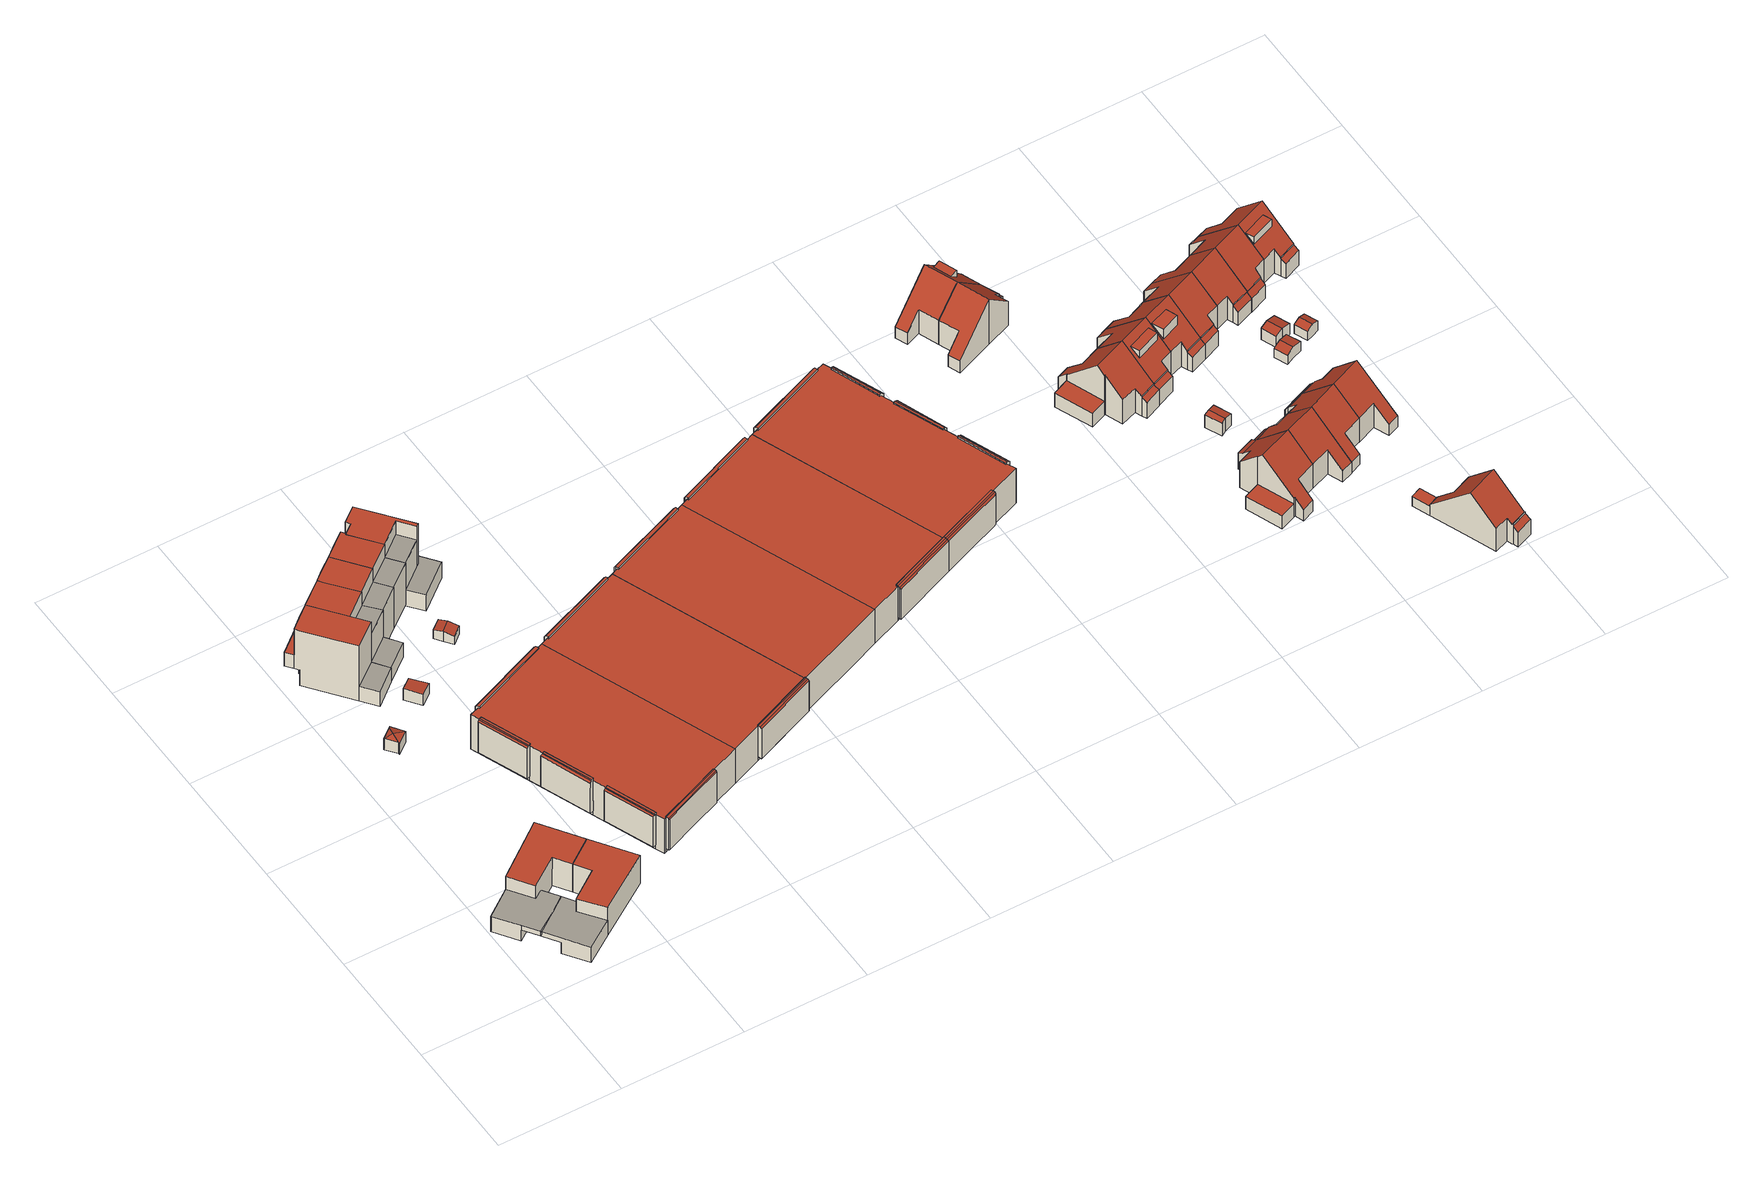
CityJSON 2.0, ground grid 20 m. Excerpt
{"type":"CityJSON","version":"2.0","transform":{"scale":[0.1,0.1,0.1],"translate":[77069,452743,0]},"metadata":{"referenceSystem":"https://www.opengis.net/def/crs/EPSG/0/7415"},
"CityObjects":{
"building1":{"type":"Building","attributes":{"Volume":496.31,"Dakoppervlakte":66.72,"Muuroppervlakte":264.19,"Vloeroppervlakte":113.44,"hoogte_Z_max_in_m_NAP":6.44,"GEB_DOEL":"woonfunctie","dateOfConstruction":"1994-01-01","measuredHeight":5.71},"geometry":[{"type":"Solid","lod":"2","boundaries":[[[[0,1,2,3,4,5,6,7,8,9,10]],[[11,12,13,14]],[[15,16,17,18,19,20,21,22]],[[23,24,25,26,27,28]],[[1,0,25,24]],[[25,0,10,22,26]],[[3,2,23,28]],[[19,5,4,20]],[[10,9,15,22]],[[9,8,14,16,15]],[[16,14,13,17]],[[21,27,26,22]],[[27,21,20,4,3,28]],[[8,7,11,14]],[[11,7,6,12]],[[5,19,18,17,13,12,6]],[[2,1,24,23]]]],"semantics":{"surfaces":[{"type":"GroundSurface"},{"type":"OuterCeilingSurface"},{"type":"OuterFloorSurface"},{"type":"RoofSurface"},{"type":"WallSurface"}],"values":[[0,1,2,3,4,4,4,4,4,4,4,4,4,4,4,4,4]]}}]},
"building2":{"type":"Building","attributes":{"Volume":496.19,"Dakoppervlakte":66.98,"Muuroppervlakte":261.83,"Vloeroppervlakte":113.54,"hoogte_Z_max_in_m_NAP":6.44,"GEB_DOEL":"woonfunctie","dateOfConstruction":"1994-01-01","measuredHeight":5.69},"geometry":[{"type":"Solid","lod":"2","boundaries":[[[[29,30,2,1,31,32,33,34,35,6,5]],[[12,36,37,13]],[[38,39,19,18,17,40,41,42]],[[24,23,43,44,45,46]],[[46,31,1,24]],[[24,1,2,23]],[[30,43,23,2]],[[42,41,33,32]],[[39,29,5,19]],[[18,19,5,6,12,13,17]],[[43,30,29,39,38,44]],[[45,44,38,42]],[[36,12,6,35]],[[36,35,34,37]],[[34,33,41,40,17,13,37]],[[32,31,46,45,42]]]],"semantics":{"surfaces":[{"type":"GroundSurface"},{"type":"OuterCeilingSurface"},{"type":"OuterFloorSurface"},{"type":"RoofSurface"},{"type":"WallSurface"}],"values":[[0,1,2,3,4,4,4,4,4,4,4,4,4,4,4,4]]}}]},
"building3":{"type":"Building","attributes":{"Volume":13.25,"Dakoppervlakte":6.09,"Muuroppervlakte":20.83,"Vloeroppervlakte":5.6,"hoogte_Z_max_in_m_NAP":3.54,"GEB_DOEL":"onbekend","dateOfConstruction":"1994-01-01","measuredHeight":2.71},"geometry":[{"type":"Solid","lod":"2","boundaries":[[[[47,48,49,50,51,52,53]],[[54,55,56,57]],[[58,59,57,56]],[[60,57,59,61]],[[60,54,57]],[[53,52,55,54]],[[55,52,51,56]],[[56,51,50,58]],[[49,48,61,59,58,50]],[[61,48,47,53,54,60]]]],"semantics":{"surfaces":[{"type":"GroundSurface"},{"type":"RoofSurface"},{"type":"WallSurface"}],"values":[[0,1,1,1,1,2,2,2,2,2]]}}]},
"building4":{"type":"Building","attributes":{"Volume":559.9,"Dakoppervlakte":52.63,"Muuroppervlakte":342.37,"Vloeroppervlakte":58.37,"hoogte_Z_max_in_m_NAP":12.06,"GEB_DOEL":"woonfunctie","dateOfConstruction":"1994-01-01","measuredHeight":11.04},"geometry":[{"type":"Solid","lod":"2","boundaries":[[[[62,63,64,65,66,67,68,69]],[[70,71,72,73,74,75,76]],[[77,78,79,80]],[[81,82,83,84,85,86]],[[87,88,89,90]],[[85,84,77,62,69,72,87]],[[71,88,87,72]],[[89,88,71,70]],[[81,86,85,87,90]],[[78,65,64,79]],[[63,80,79,64]],[[80,63,62,77]],[[77,84,83,78]],[[73,72,69,68]],[[75,74,67,66]],[[73,68,67,74]],[[83,82,81,90,76,75,66,65,78]],[[76,90,89,70]]]],"semantics":{"surfaces":[{"type":"GroundSurface"},{"type":"OuterCeilingSurface"},{"type":"OuterFloorSurface"},{"type":"RoofSurface"},{"type":"WallSurface"}],"values":[[0,1,2,3,3,4,4,4,4,4,4,4,4,4,4,4,4,4]]}}]},
"building5":{"type":"Building","attributes":{"Volume":529.48,"Dakoppervlakte":38.46,"Muuroppervlakte":327.07,"Vloeroppervlakte":59.7,"hoogte_Z_max_in_m_NAP":12.06,"GEB_DOEL":"woonfunctie","dateOfConstruction":"1994-01-01","measuredHeight":11.02},"geometry":[{"type":"Solid","lod":"2","boundaries":[[[[91,92,63,62,93,69,94,95,96,97]],[[98,99,100,72,71,101,102]],[[103,104,105,106]],[[107,77,80,108]],[[109,110,111,85,112,113]],[[114,88,87,115,116]],[[110,116,115,87,85,111]],[[106,112,85,87,72,69,93]],[[98,102,116,110,109]],[[116,102,101,114]],[[101,71,88,114]],[[71,72,87,88]],[[103,106,93,62,77]],[[91,97,105,104,107]],[[62,63,80,77]],[[63,92,108,80]],[[108,92,91,107]],[[103,77,107,104]],[[113,112,106,105]],[[72,100,94,69]],[[100,99,95,94]],[[99,98,96,95]],[[97,96,98,109,113,105]]]],"semantics":{"surfaces":[{"type":"GroundSurface"},{"type":"OuterCeilingSurface"},{"type":"OuterFloorSurface"},{"type":"RoofSurface"},{"type":"WallSurface"}],"values":[[0,1,2,2,3,3,4,4,4,4,4,4,4,4,4,4,4,4,4,4,4,4,4]]}}]},
"building6":{"type":"Building","attributes":{"Volume":14.66,"Dakoppervlakte":6.52,"Muuroppervlakte":23.25,"Vloeroppervlakte":6.51,"hoogte_Z_max_in_m_NAP":3.14,"GEB_DOEL":"onbekend","dateOfConstruction":"1994-01-01","measuredHeight":2.31},"geometry":[{"type":"Solid","lod":"2","boundaries":[[[[117,118,119,120]],[[121,122,123,124]],[[117,120,122,121]],[[122,120,119,123]],[[118,124,123,119]],[[118,117,121,124]]]],"semantics":{"surfaces":[{"type":"GroundSurface"},{"type":"RoofSurface"},{"type":"WallSurface"}],"values":[[0,1,2,2,2,2]]}}]},
"building7":{"type":"Building","attributes":{"Volume":467.05,"Dakoppervlakte":37.43,"Muuroppervlakte":305.08,"Vloeroppervlakte":42.87,"hoogte_Z_max_in_m_NAP":12.06,"GEB_DOEL":"woonfunctie","dateOfConstruction":"1994-01-01","measuredHeight":11},"geometry":[{"type":"Solid","lod":"2","boundaries":[[[[125,126,127,128,129,130,131,132]],[[101,133,134,135,136,98,102]],[[137,138,105,104]],[[139,140,110,109,113,141]],[[142,114,116,143]],[[109,110,116,102,98]],[[138,132,131,134,143,139,141]],[[143,134,133,142]],[[142,133,101,114]],[[114,101,102,116]],[[110,140,139,143,116]],[[104,105,127,126]],[[137,104,126,125]],[[125,132,138,137]],[[138,141,113,105]],[[130,129,136,135]],[[135,134,131,130]],[[129,128,98,136]],[[128,127,105,113,109,98]]]],"semantics":{"surfaces":[{"type":"GroundSurface"},{"type":"OuterCeilingSurface"},{"type":"OuterFloorSurface"},{"type":"RoofSurface"},{"type":"WallSurface"}],"values":[[0,1,2,3,3,4,4,4,4,4,4,4,4,4,4,4,4,4,4]]}}]},
"building8":{"type":"Building","attributes":{"Volume":3985.61,"Dakoppervlakte":576,"Muuroppervlakte":744.01,"Vloeroppervlakte":540.86,"hoogte_Z_max_in_m_NAP":7.89,"GEB_DOEL":"industriefunctie","dateOfConstruction":"1982-01-01","measuredHeight":7.31},"geometry":[{"type":"MultiSurface","lod":"2","boundaries":[[[144,145,146,147,148,149,150,151]],[[152,153,154,155,156]],[[157,158,159,160,161]],[[162,163,164,165,166]],[[167,168,169,170,171,172,173]],[[174,175,176,177,178]],[[179,180,181,182,183,184,185,186,187,188,189,190,191,192,193,194,195,196,197,198,199,200]],[[201,202,203,204]],[[205,206,207,208,209,210]],[[204,207,206,201]],[[211,212,213,214,215,216]],[[217,218,219,220]],[[216,217,220,211]],[[221,222,223,224]],[[225,226,227,228,229,230]],[[221,224,225,230]],[[231,232,233,234]],[[235,236,237,233,232,238]],[[239,231,234,240,241]],[[242,243,244,245]],[[245,244,246,247]],[[248,249,250,243,242,251]],[[192,147,146,193]],[[166,165,202,201]],[[202,165,164,203]],[[207,204,203,164,163,188,187,209,208]],[[209,187,186,210]],[[166,201,206,205,210,186,185,162]],[[156,155,218,217,216]],[[218,155,154,219]],[[211,220,219,154,153,180,179,213,212]],[[213,179,200,214]],[[216,215,214,200,199,152,156]],[[161,160,222,221,230]],[[159,223,222,160]],[[180,153,252,253,157,181]],[[162,185,184,158,254,255]],[[150,189,188,163,151]],[[198,144,256,152,199]],[[225,224,223,159,158,184,183,227,226]],[[227,183,182,228]],[[173,238,232,167]],[[171,237,236,235,238,173,172]],[[234,233,237,171,170,191,240]],[[167,232,231,239,190,168]],[[192,191,170,148,147]],[[150,149,168,190,189]],[[239,241,240,191,190]],[[175,246,244,176]],[[247,246,175,174]],[[198,197,178,145,144]],[[193,146,257,177,194]],[[251,242,245,247,174,178,197,196,248]],[[248,196,195,249]],[[243,250,249,195,194,177,176,244]],[[153,152,256,252]],[[158,157,253,254]],[[163,162,255,151]],[[170,169,168,149,148]],[[178,177,257,145]],[[230,229,228,182,181,157,161]]],"semantics":{"surfaces":[{"type":"GroundSurface"},{"type":"OuterCeilingSurface"},{"type":"RoofSurface"},{"type":"WallSurface"}],"values":[0,1,1,1,1,1,2,2,2,2,2,2,2,2,2,2,2,2,2,2,2,2,3,3,3,3,3,3,3,3,3,3,3,3,3,3,3,3,3,3,3,3,3,3,3,3,3,3,3,3,3,3,3,3,3,3,3,3,3,3,3]}}]},
"building9":{"type":"Building","attributes":{"Volume":484.58,"Dakoppervlakte":38.51,"Muuroppervlakte":312.87,"Vloeroppervlakte":44.34,"hoogte_Z_max_in_m_NAP":12.06,"GEB_DOEL":"woonfunctie","dateOfConstruction":"1994-01-01","measuredHeight":11.03},"geometry":[{"type":"MultiSurface","lod":"2","boundaries":[[[258,259,260,261,262,263,264]],[[265,266,134,133,267,268,269,270]],[[271,272,138,137]],[[273,274,139,141,275,276,277]],[[278,279,142,143]],[[276,270,269,277]],[[269,268,278,273,277]],[[280,258,270,276,275,272]],[[267,279,278,268]],[[267,133,142,279]],[[143,142,133,134]],[[139,274,273,278,143]],[[137,138,261,260]],[[137,260,259,271]],[[259,280,272,271]],[[141,138,272,275]],[[265,270,258,264]],[[134,266,263,262]],[[265,264,263,266]],[[141,139,143,134,262,261,138]]],"semantics":{"surfaces":[{"type":"GroundSurface"},{"type":"OuterCeilingSurface"},{"type":"OuterFloorSurface"},{"type":"RoofSurface"},{"type":"WallSurface"}],"values":[0,1,2,3,3,4,4,4,4,4,4,4,4,4,4,4,4,4,4,4]}}]},
"building10":{"type":"Building","attributes":{"Volume":11.64,"Dakoppervlakte":6.48,"Muuroppervlakte":18.33,"Vloeroppervlakte":6.42,"hoogte_Z_max_in_m_NAP":2.75,"GEB_DOEL":"onbekend","dateOfConstruction":"1994-01-01","measuredHeight":1.92},"geometry":[{"type":"Solid","lod":"2","boundaries":[[[[281,282,283,284,285,286]],[[287,288,289,290]],[[289,288,291,292]],[[284,283,287,290]],[[286,292,291,281]],[[285,289,292,286]],[[287,283,282,281,291,288]],[[285,284,290,289]]]],"semantics":{"surfaces":[{"type":"GroundSurface"},{"type":"RoofSurface"},{"type":"WallSurface"}],"values":[[0,1,1,2,2,2,2,2]]}}]},
"building11":{"type":"Building","attributes":{"Volume":610.62,"Dakoppervlakte":33.93,"Muuroppervlakte":362.68,"Vloeroppervlakte":81.51,"hoogte_Z_max_in_m_NAP":12.06,"GEB_DOEL":"woonfunctie","dateOfConstruction":"1994-01-01","measuredHeight":11.31},"geometry":[{"type":"Solid","lod":"2","boundaries":[[[[293,294,295,296,297,298,299,300,301,302]],[[303,304,305,306,307,308,309,310]],[[271,311,312,272]],[[313,314,315,316,317,276,275,318]],[[276,317,296,295]],[[297,316,315,308,298]],[[317,316,297,296]],[[303,293,302,304]],[[305,304,302,301]],[[305,301,300,306]],[[306,300,299,307]],[[308,307,299,298]],[[294,293,303,271,272]],[[303,310,311,271]],[[312,318,275,272]],[[318,312,311,313]],[[310,309,314,313,311]],[[314,309,308,315]],[[275,276,295,294,272]]]],"semantics":{"surfaces":[{"type":"GroundSurface"},{"type":"OuterFloorSurface"},{"type":"RoofSurface"},{"type":"WallSurface"}],"values":[[0,1,1,2,3,3,3,3,3,3,3,3,3,3,3,3,3,3,3]]}}]},
"building12":{"type":"Building","attributes":{"Volume":3878.95,"Dakoppervlakte":558.07,"Muuroppervlakte":712.82,"Vloeroppervlakte":540.03,"hoogte_Z_max_in_m_NAP":7.88,"GEB_DOEL":"industriefunctie","dateOfConstruction":"1982-01-01","measuredHeight":7.29},"geometry":[{"type":"Solid","lod":"2","boundaries":[[[[319,147,146,320,321,322,323]],[[324,325,326,327,328]],[[329,330,331,332,333,334,335]],[[336,337,338,339,340,341,193,192,342]],[[343,344,345,346]],[[346,347,348,343]],[[349,350,348,347]],[[351,352,353,354,355]],[[356,357,351,355]],[[358,359,360,357,356,361]],[[146,147,192,193]],[[192,147,319,327,342]],[[323,322,337,336,328]],[[343,348,324,328,336,344]],[[342,327,326,349,347,346,345]],[[348,350,325,324]],[[342,345,344,336]],[[334,352,351,335]],[[352,334,333,332,354,353]],[[193,341,331,320,146]],[[337,322,321,329,338]],[[361,356,355,354,332,331,341,340,358]],[[339,359,358,340]],[[357,360,359,339,338,329,335,351]],[[328,327,319,323]],[[320,331,330,329,321]],[[350,349,326,325]]]],"semantics":{"surfaces":[{"type":"GroundSurface"},{"type":"OuterCeilingSurface"},{"type":"RoofSurface"},{"type":"WallSurface"}],"values":[[0,1,1,2,2,2,2,2,2,2,3,3,3,3,3,3,3,3,3,3,3,3,3,3,3,3,3]]}}]},
"building13":{"type":"Building","attributes":{"Volume":3816.82,"Dakoppervlakte":544.65,"Muuroppervlakte":703.68,"Vloeroppervlakte":534.72,"hoogte_Z_max_in_m_NAP":7.88,"GEB_DOEL":"industriefunctie","dateOfConstruction":"1982-01-01","measuredHeight":7.32},"geometry":[{"type":"MultiSurface","lod":"2","boundaries":[[[323,322,362,363,364,365,366]],[[367,368,369,370,371]],[[372,373,374,375]],[[376,377,375,374]],[[378,379,380,373,372,381]],[[382,383,384,385,337,386,336,387,388,389,390]],[[389,388,336,328,323,366,365,364]],[[389,364,363,390]],[[375,377,367,371]],[[337,385,370,362,322]],[[363,391,369,382,390]],[[372,375,371,370,385,384,378,381]],[[378,384,383,379]],[[374,373,380,379,383,382,369,368,376]],[[322,392,386,337]],[[392,323,328,336,386]],[[370,369,391,362]],[[368,367,377,376]]],"semantics":{"surfaces":[{"type":"GroundSurface"},{"type":"OuterCeilingSurface"},{"type":"RoofSurface"},{"type":"WallSurface"}],"values":[0,1,2,2,2,2,3,3,3,3,3,3,3,3,3,3,3,3]}}]},
"building14":{"type":"Building","attributes":{"Volume":3881.85,"Dakoppervlakte":555.8,"Muuroppervlakte":715.24,"Vloeroppervlakte":537.71,"hoogte_Z_max_in_m_NAP":7.88,"GEB_DOEL":"industriefunctie","dateOfConstruction":"1982-01-01","measuredHeight":7.32},"geometry":[{"type":"MultiSurface","lod":"2","boundaries":[[[364,363,393,394,395,396,397]],[[398,399,400,401,402,403]],[[404,405,406,407,408]],[[409,410,411,412,390,389,413,414,415,416]],[[417,418,419,420]],[[418,421,422,423,419]],[[424,425,417,420,426,427]],[[428,429,430,431]],[[432,433,434,429,428,435]],[[431,430,436,437]],[[390,363,364,389]],[[364,397,402,413,389]],[[400,421,418,401]],[[400,399,423,422,421]],[[395,394,416,415]],[[417,425,424,414,413,402,401,418]],[[437,436,405,404]],[[431,437,404,408]],[[390,412,407,393,363]],[[416,394,438,406,409]],[[428,431,408,407,412,411,432,435]],[[432,411,410,433]],[[436,430,429,434,433,410,409,406,405]],[[399,398,396,395,415,427,426,420,419,423]],[[407,406,438,393]],[[414,424,427,415]],[[396,398,403,402,397]]],"semantics":{"surfaces":[{"type":"GroundSurface"},{"type":"OuterCeilingSurface"},{"type":"RoofSurface"},{"type":"WallSurface"}],"values":[0,1,1,2,2,2,2,2,2,2,3,3,3,3,3,3,3,3,3,3,3,3,3,3,3,3,3]}}]},
"building15":{"type":"Building","attributes":{"Volume":4021.95,"Dakoppervlakte":580.28,"Muuroppervlakte":745.23,"Vloeroppervlakte":544.29,"hoogte_Z_max_in_m_NAP":7.89,"GEB_DOEL":"industriefunctie","dateOfConstruction":"1982-01-01","measuredHeight":7.33},"geometry":[{"type":"MultiSurface","lod":"2","boundaries":[[[439,440,396,394,441,442,443,444,445,446]],[[447,448,449,450,451]],[[452,453,454,455,456]],[[457,458,459,460,461,462,463]],[[464,398,465,466,467,468,469,470,471,472,473,399,474]],[[475,476,477,478,479]],[[480,481,482,483,484,485,486,487,416,415,488,489,490,491,492,493,494,495,496,497,498,499]],[[500,501,502,503]],[[504,505,502,501,506,507]],[[508,509,500,503]],[[510,511,512,513]],[[514,515,516,511,510]],[[512,517,518,519,520,513]],[[521,522,523,524]],[[525,523,522,526,527]],[[528,529,521,524]],[[530,531,419,423,532,533,534,535]],[[420,419,531,536]],[[537,538,427,426,420,536]],[[539,540,541,542,543,544]],[[545,546,541,540]],[[547,546,545,548]],[[439,446,452,491,490]],[[490,489,549,550,467,440,439]],[[508,456,455,509]],[[454,500,509,455]],[[500,454,453,494,493,507,506,501]],[[507,493,492,504]],[[502,505,504,492,491,452,456,508,503]],[[462,461,514,510,513]],[[516,515,514,461,460,459]],[[512,511,516,459,458,498,497,518,517]],[[518,497,496,519]],[[513,520,519,496,495,463,462]],[[450,529,528,451]],[[449,521,529,450]],[[442,483,482,448,443]],[[447,499,498,458,444,551]],[[494,453,552,445,463,495]],[[521,449,448,482,481,526,522]],[[523,525,527,480,499,447,451,528,524]],[[394,395,415,416]],[[415,427,538,488]],[[426,427,415,395,396,398,464,474,399,423,419,420]],[[489,488,538,537,536,531,530,470,469,468,467,550,549]],[[545,540,475,479,548]],[[547,548,479,478]],[[416,487,477,441,394]],[[483,442,553,476,484]],[[542,541,546,547,478,477,487,486,543]],[[543,486,485,544]],[[540,539,544,485,484,476,475]],[[448,447,551,443]],[[453,452,446,552]],[[458,457,463,445,444]],[[477,476,553,441]],[[526,481,480,527]],[[534,533,532,423,399,473,472,471,470,530,535]],[[467,466,465,398,396,440]]],"semantics":{"surfaces":[{"type":"GroundSurface"},{"type":"OuterCeilingSurface"},{"type":"RoofSurface"},{"type":"WallSurface"}],"values":[0,1,1,1,1,1,2,2,2,2,2,2,2,2,2,2,2,2,2,2,2,2,3,3,3,3,3,3,3,3,3,3,3,3,3,3,3,3,3,3,3,3,3,3,3,3,3,3,3,3,3,3,3,3,3,3,3,3,3]}}]},
"building16":{"type":"Building","attributes":{"Volume":374.35,"Dakoppervlakte":76.05,"Muuroppervlakte":193.83,"Vloeroppervlakte":59.08,"hoogte_Z_max_in_m_NAP":9.73,"GEB_DOEL":"woonfunctie","dateOfConstruction":"1988-01-01","measuredHeight":9.01},"children":["building16-1"],"geometry":[{"type":"Solid","lod":"2","boundaries":[[[[554,555,556,557,558,559,560,561,562,563,564,565]],[[566,567,568,569,570,571]],[[572,568,567,573,574,575],[576,577,578,579]],[[580,581,582,583]],[[569,562,561,570]],[[571,560,559,566]],[[567,566,559,558,557,582,573]],[[554,565,575,574,581]],[[572,575,565,564]],[[563,568,572,564]],[[581,580,555,554]],[[557,556,583,582]],[[580,583,556,555]],[[573,582,581,574]],[[562,569,568,563]],[[570,561,560,571]],[[579,584,585,576]],[[584,579,578]],[[584,578,577,585]],[[577,576,585]]]],"semantics":{"surfaces":[{"type":"GroundSurface"},{"type":"RoofSurface"},{"type":"WallSurface"}],"values":[[0,1,1,1,2,2,2,2,2,2,2,2,2,2,2,2,1,2,2,2]]}}]},
"building16-1":{"type":"BuildingInstallation","attributes":{"relationToConstruction":"outside"},"parents":["building16"],"geometry":[{"type":"MultiSurface","lod":"2","boundaries":[[[579,584,585,576]],[[584,579,578]],[[584,578,577,585]],[[577,576,585]]],"semantics":{"surfaces":[{"type":"RoofSurface"},{"type":"WallSurface"}],"values":[0,1,1,1]}}]},
"building17":{"type":"Building","attributes":{"Volume":370.59,"Dakoppervlakte":82.01,"Muuroppervlakte":193.07,"Vloeroppervlakte":59.06,"hoogte_Z_max_in_m_NAP":9.73,"GEB_DOEL":"woonfunctie","dateOfConstruction":"1988-01-01","measuredHeight":9},"geometry":[{"type":"Solid","lod":"2","boundaries":[[[[586,587,588,589,590,591,592,593,559,558,557,556]],[[573,567,594,595,596,597]],[[567,566,598,599,600,594]],[[582,601,602,583]],[[594,590,589,595]],[[595,589,588,596]],[[566,567,573,582,557,558,559]],[[566,559,593,598]],[[593,592,599,598]],[[599,592,591,600]],[[594,600,591,590]],[[602,586,556,583]],[[582,583,556,557]],[[586,602,601,587]],[[597,601,582,573]],[[588,587,601,597,596]]]],"semantics":{"surfaces":[{"type":"GroundSurface"},{"type":"RoofSurface"},{"type":"WallSurface"}],"values":[[0,1,1,1,2,2,2,2,2,2,2,2,2,2,2,2]]}}]},
"building18":{"type":"Building","attributes":{"Volume":441.45,"Dakoppervlakte":102.86,"Muuroppervlakte":217.5,"Vloeroppervlakte":78.89,"hoogte_Z_max_in_m_NAP":9.78,"GEB_DOEL":"woonfunctie","dateOfConstruction":"1988-01-01","measuredHeight":9.16},"geometry":[{"type":"Solid","lod":"2","boundaries":[[[[603,604,605,606,607,608,609,610,611,612,613,614,615,616,617,618,619]],[[620,621,622,623,624,625,626,627]],[[628,621,620,629,630,631,632,633]],[[634,635,636,637]],[[638,639,640,641]],[[607,629,620,608]],[[606,630,629,607]],[[606,605,631,630]],[[604,632,631,605]],[[604,603,633,632]],[[603,619,640,628,633]],[[615,614,624,623]],[[614,613,625,624]],[[613,612,635,626,625]],[[627,634,609,608,620]],[[609,634,637,610]],[[612,611,636,635]],[[610,637,636,611]],[[626,635,634,627]],[[640,619,618,641]],[[641,618,617,638]],[[639,638,617,616]],[[621,628,640,639,622]],[[616,615,623,622,639]]]],"semantics":{"surfaces":[{"type":"GroundSurface"},{"type":"RoofSurface"},{"type":"WallSurface"}],"values":[[0,1,1,1,1,2,2,2,2,2,2,2,2,2,2,2,2,2,2,2,2,2,2,2]]}}]},
"building19":{"type":"Building","attributes":{"Volume":432.82,"Dakoppervlakte":102.78,"Muuroppervlakte":212.29,"Vloeroppervlakte":78.43,"hoogte_Z_max_in_m_NAP":9.75,"GEB_DOEL":"woonfunctie","dateOfConstruction":"1988-01-01","measuredHeight":9.04},"geometry":[{"type":"Solid","lod":"2","boundaries":[[[[642,643,644,645,646,647,648,649,650,651,652,653,654,655,656,657,658,659]],[[660,661,662,663,664,665,666,667]],[[668,669,670,667,666,671,672,673,674]],[[672,675,676,673]],[[677,678,679,680]],[[681,682,683,684]],[[675,678,645,644,676]],[[673,676,644,643,642,674]],[[642,659,668,674]],[[668,659,658,669]],[[658,657,684,670,669]],[[654,653,661,660,683]],[[651,663,662,652]],[[663,651,650,664]],[[649,665,664,650]],[[680,671,666,665,649,648,647]],[[646,677,680,647]],[[677,646,645,678]],[[678,675,672,679]],[[672,671,680,679]],[[684,657,656,681]],[[681,656,655,682]],[[683,682,655,654]],[[684,683,660,667,670]],[[661,653,652,662]]]],"semantics":{"surfaces":[{"type":"GroundSurface"},{"type":"RoofSurface"},{"type":"WallSurface"}],"values":[[0,1,1,1,1,1,2,2,2,2,2,2,2,2,2,2,2,2,2,2,2,2,2,2,2]]}}]},
"building20":{"type":"Building","attributes":{"Volume":368.56,"Dakoppervlakte":72.15,"Muuroppervlakte":193.94,"Vloeroppervlakte":57.87,"hoogte_Z_max_in_m_NAP":9.78,"GEB_DOEL":"woonfunctie","dateOfConstruction":"1988-01-01","measuredHeight":9.04},"children":["building20-1"],"geometry":[{"type":"Solid","lod":"2","boundaries":[[[[685,686,687,688,689,690,691,692,693,694,695,696]],[[697,698,620,627,699,700],[701,702,703,704]],[[698,705,706,707,629,620]],[[708,634,637,709]],[[700,699,708,695,694]],[[697,693,692,691,705,698]],[[691,690,706,705]],[[706,690,689,707]],[[689,688,629,707]],[[629,688,687,620]],[[686,685,637,634]],[[709,637,685,696]],[[696,695,708,709]],[[627,634,708,699]],[[686,634,627,620,687]],[[694,693,697,700]],[[710,711,701,704]],[[711,710,703,702]],[[702,701,711]],[[710,704,703]]]],"semantics":{"surfaces":[{"type":"GroundSurface"},{"type":"RoofSurface"},{"type":"WallSurface"}],"values":[[0,1,1,1,2,2,2,2,2,2,2,2,2,2,2,2,1,2,2,2]]}}]},
"building20-1":{"type":"BuildingInstallation","attributes":{"relationToConstruction":"outside"},"parents":["building20"],"geometry":[{"type":"MultiSurface","lod":"2","boundaries":[[[710,711,701,704]],[[711,710,703,702]],[[702,701,711]],[[710,704,703]]],"semantics":{"surfaces":[{"type":"RoofSurface"},{"type":"WallSurface"}],"values":[0,1,1,1]}}]},
"building21":{"type":"Building","attributes":{"Volume":16.49,"Dakoppervlakte":6.69,"Muuroppervlakte":25.32,"Vloeroppervlakte":6.52,"hoogte_Z_max_in_m_NAP":3.49,"GEB_DOEL":"onbekend","dateOfConstruction":"1988-01-01","measuredHeight":2.66},"geometry":[{"type":"Solid","lod":"2","boundaries":[[[[712,713,714,715,716,717]],[[718,719,720,721]],[[722,721,720,723]],[[722,723,716,715]],[[718,713,712,719]],[[717,720,719,712]],[[714,713,718,721,722,715]],[[717,716,723,720]]]],"semantics":{"surfaces":[{"type":"GroundSurface"},{"type":"RoofSurface"},{"type":"WallSurface"}],"values":[[0,1,1,2,2,2,2,2]]}}]},
"building22":{"type":"Building","attributes":{"Volume":353.4,"Dakoppervlakte":79.13,"Muuroppervlakte":190.82,"Vloeroppervlakte":56.12,"hoogte_Z_max_in_m_NAP":9.75,"GEB_DOEL":"woonfunctie","dateOfConstruction":"1988-01-01","measuredHeight":9.01},"geometry":[{"type":"Solid","lod":"2","boundaries":[[[[649,648,647,646,724,725,726,727,728,729,730,731]],[[732,733,734,671,666,735]],[[665,736,737,738,735,666]],[[680,739,740,677]],[[648,649,665,666]],[[649,731,736,665]],[[730,729,738,737]],[[732,735,738,729,728,727]],[[727,726,733,732]],[[726,725,739,734,733]],[[666,671,680,647,648]],[[677,740,724,646]],[[680,677,646,647]],[[725,724,740,739]],[[680,671,734,739]],[[730,737,736,731]]]],"semantics":{"surfaces":[{"type":"GroundSurface"},{"type":"RoofSurface"},{"type":"WallSurface"}],"values":[[0,1,1,1,2,2,2,2,2,2,2,2,2,2,2,2]]}}]},
"building23":{"type":"Building","attributes":{"Volume":357.39,"Dakoppervlakte":68.99,"Muuroppervlakte":192.84,"Vloeroppervlakte":55.62,"hoogte_Z_max_in_m_NAP":9.78,"GEB_DOEL":"woonfunctie","dateOfConstruction":"1988-01-01","measuredHeight":9.05},"children":["building23-1"],"geometry":[{"type":"Solid","lod":"2","boundaries":[[[[741,742,743,744,745,693,692,691,746,747,748,749]],[[750,751,698,697,752,753],[754,755,756,757]],[[698,751,758,759,760,705]],[[761,762,763,764]],[[747,759,758,748]],[[691,705,760,746]],[[697,698,705,691,692,693]],[[693,745,752,697]],[[745,744,764,753,752]],[[749,751,750,763,741]],[[763,762,742,741]],[[743,761,764,744]],[[762,761,743,742]],[[753,764,763,750]],[[748,758,751,749]],[[746,760,759,747]],[[754,757,765,766]],[[766,765,756,755]],[[755,754,766]],[[765,757,756]]]],"semantics":{"surfaces":[{"type":"GroundSurface"},{"type":"RoofSurface"},{"type":"WallSurface"}],"values":[[0,1,1,1,2,2,2,2,2,2,2,2,2,2,2,2,1,2,2,2]]}}]},
"building23-1":{"type":"BuildingInstallation","attributes":{"relationToConstruction":"outside"},"parents":["building23"],"geometry":[{"type":"MultiSurface","lod":"2","boundaries":[[[754,757,765,766]],[[766,765,756,755]],[[755,754,766]],[[765,757,756]]],"semantics":{"surfaces":[{"type":"RoofSurface"},{"type":"WallSurface"}],"values":[0,1,1,1]}}]},
"building24":{"type":"Building","attributes":{"Volume":346.78,"Dakoppervlakte":78.19,"Muuroppervlakte":188.76,"Vloeroppervlakte":55.45,"hoogte_Z_max_in_m_NAP":9.75,"GEB_DOEL":"woonfunctie","dateOfConstruction":"1988-01-01","measuredHeight":8.98},"geometry":[{"type":"Solid","lod":"2","boundaries":[[[[767,768,769,770,771,772,773,774,775,776,777,778]],[[735,738,779,780,781,782]],[[735,782,783,784,785,732]],[[786,787,788,789]],[[783,782,769,768,787]],[[785,784,786,777,776]],[[732,775,774,773,738,735]],[[779,738,773,772]],[[779,772,771,780]],[[781,780,771,770]],[[769,782,781,770]],[[768,767,788,787]],[[778,789,788,767]],[[777,786,789,778]],[[786,784,783,787]],[[732,785,776,775]]]],"semantics":{"surfaces":[{"type":"GroundSurface"},{"type":"RoofSurface"},{"type":"WallSurface"}],"values":[[0,1,1,1,2,2,2,2,2,2,2,2,2,2,2,2]]}}]},
"building25":{"type":"Building","attributes":{"Volume":370.4,"Dakoppervlakte":84.96,"Muuroppervlakte":207.64,"Vloeroppervlakte":62.58,"hoogte_Z_max_in_m_NAP":9.78,"GEB_DOEL":"woonfunctie","dateOfConstruction":"1988-01-01","measuredHeight":9.07},"geometry":[{"type":"Solid","lod":"2","boundaries":[[[[790,791,792,793,794,795,796,797,798,799,800,801,802,803,804,805,806]],[[807,808,809,810]],[[811,812,813,814,808,807]],[[812,811,815,816,817,818,819]],[[820,821,822,823]],[[824,825,826,827]],[[797,796,815,811]],[[795,816,815,796]],[[794,824,817,816,795]],[[806,805,813,812,819,818,827,791,790]],[[809,808,814,804,803,802,823]],[[811,807,810,822,799,798,797]],[[801,800,821,820]],[[799,822,821,800]],[[801,820,823,802]],[[809,823,822,810]],[[794,793,825,824]],[[792,826,825,793]],[[826,792,791,827]],[[818,817,824,827]],[[805,804,814,813]]]],"semantics":{"surfaces":[{"type":"GroundSurface"},{"type":"RoofSurface"},{"type":"WallSurface"}],"values":[[0,1,1,1,1,1,2,2,2,2,2,2,2,2,2,2,2,2,2,2,2]]}}]},
"building26":{"type":"Building","attributes":{"Volume":359.33,"Dakoppervlakte":79.64,"Muuroppervlakte":193.36,"Vloeroppervlakte":57.02,"hoogte_Z_max_in_m_NAP":9.78,"GEB_DOEL":"woonfunctie","dateOfConstruction":"1988-01-01","measuredHeight":9.03},"geometry":[{"type":"Solid","lod":"2","boundaries":[[[[748,828,829,830,831,832,833,834,835,742,741,749]],[[836,751,750,837,838,839]],[[836,840,841,842,758,751]],[[763,762,843,844]],[[831,830,840,836]],[[829,841,840,830]],[[748,758,842,828]],[[763,750,751,758,748,749,741]],[[837,844,834,833,838]],[[833,832,839,838]],[[839,832,831,836]],[[741,742,762,763]],[[843,762,742,835]],[[844,843,835,834]],[[750,763,844,837]],[[842,841,829,828]]]],"semantics":{"surfaces":[{"type":"GroundSurface"},{"type":"RoofSurface"},{"type":"WallSurface"}],"values":[[0,1,1,1,2,2,2,2,2,2,2,2,2,2,2,2]]}}]},
"building27":{"type":"Building","attributes":{"Volume":353.51,"Dakoppervlakte":79.04,"Muuroppervlakte":191.64,"Vloeroppervlakte":56.06,"hoogte_Z_max_in_m_NAP":9.75,"GEB_DOEL":"woonfunctie","dateOfConstruction":"1988-01-01","measuredHeight":9},"geometry":[{"type":"Solid","lod":"2","boundaries":[[[[845,846,847,848,849,850,851,852,853,854,855,856]],[[781,857,858,859,860,782]],[[861,862,863,783,782,860]],[[787,864,865,788]],[[846,861,860,847]],[[846,845,862,861]],[[781,782,783,787,853,852,851]],[[850,857,781,851]],[[849,858,857,850]],[[848,859,858,849]],[[860,859,848,847]],[[865,855,854,788]],[[854,853,787,788]],[[856,855,865,864]],[[783,863,864,787]],[[863,862,845,856,864]]]],"semantics":{"surfaces":[{"type":"GroundSurface"},{"type":"RoofSurface"},{"type":"WallSurface"}],"values":[[0,1,1,1,2,2,2,2,2,2,2,2,2,2,2,2]]}}]},
"building28":{"type":"Building","attributes":{"Volume":368,"Dakoppervlakte":82.6,"Muuroppervlakte":192.25,"Vloeroppervlakte":58.61,"hoogte_Z_max_in_m_NAP":9.78,"GEB_DOEL":"woonfunctie","dateOfConstruction":"1988-01-01","measuredHeight":9.02},"geometry":[{"type":"Solid","lod":"2","boundaries":[[[[866,867,868,869,870,871,872,873,874,875,876,877]],[[878,879,836,839,880,881]],[[836,879,882,883,884,840]],[[885,886,887,888]],[[869,868,839,836]],[[868,867,880,839]],[[882,879,878,888,875,874,873]],[[873,872,883,882]],[[883,872,871,884]],[[870,840,884,871]],[[870,869,836,840]],[[888,887,876,875]],[[877,886,885,866]],[[887,886,877,876]],[[881,885,888,878]],[[881,880,867,866,885]]]],"semantics":{"surfaces":[{"type":"GroundSurface"},{"type":"RoofSurface"},{"type":"WallSurface"}],"values":[[0,1,1,1,2,2,2,2,2,2,2,2,2,2,2,2]]}}]},
"building29":{"type":"Building","attributes":{"Volume":15.01,"Dakoppervlakte":7.38,"Muuroppervlakte":21.82,"Vloeroppervlakte":7.18,"hoogte_Z_max_in_m_NAP":3.15,"GEB_DOEL":"onbekend","dateOfConstruction":"1988-01-01","measuredHeight":2.27},"geometry":[{"type":"Solid","lod":"2","boundaries":[[[[889,890,891,892,893,894]],[[895,896,897,898]],[[899,900,896,895]],[[897,893,892,898]],[[899,890,889,900]],[[894,896,900,889]],[[891,890,899,895,898,892]],[[894,893,897,896]]]],"semantics":{"surfaces":[{"type":"GroundSurface"},{"type":"RoofSurface"},{"type":"WallSurface"}],"values":[[0,1,1,2,2,2,2,2]]}}]},
"building30":{"type":"Building","attributes":{"Volume":20.2,"Dakoppervlakte":8.52,"Muuroppervlakte":27.16,"Vloeroppervlakte":8.18,"hoogte_Z_max_in_m_NAP":3.51,"GEB_DOEL":"onbekend","dateOfConstruction":"1988-01-01","measuredHeight":2.7},"geometry":[{"type":"Solid","lod":"2","boundaries":[[[[901,902,903,904,905,906]],[[907,908,909,910]],[[909,911,912,910]],[[905,904,912,911]],[[902,901,908,907]],[[906,909,908,901]],[[912,904,903,902,907,910]],[[906,905,911,909]]]],"semantics":{"surfaces":[{"type":"GroundSurface"},{"type":"RoofSurface"},{"type":"WallSurface"}],"values":[[0,1,1,2,2,2,2,2]]}}]},
"building31":{"type":"Building","attributes":{"Volume":11.69,"Dakoppervlakte":5.91,"Muuroppervlakte":18.9,"Vloeroppervlakte":5.43,"hoogte_Z_max_in_m_NAP":3.22,"GEB_DOEL":"onbekend","dateOfConstruction":"1988-01-01","measuredHeight":2.4},"geometry":[{"type":"Solid","lod":"2","boundaries":[[[[913,914,915,916,917,918]],[[919,920,921,922]],[[923,924,922,921]],[[924,923,914,913]],[[920,919,917,916]],[[915,921,920,916]],[[919,922,924,913,918,917]],[[915,914,923,921]]]],"semantics":{"surfaces":[{"type":"GroundSurface"},{"type":"RoofSurface"},{"type":"WallSurface"}],"values":[[0,1,1,2,2,2,2,2]]}}]},
"building32":{"type":"Building","attributes":{"Volume":358.08,"Dakoppervlakte":79.92,"Muuroppervlakte":192.42,"Vloeroppervlakte":56.7,"hoogte_Z_max_in_m_NAP":9.78,"GEB_DOEL":"woonfunctie","dateOfConstruction":"1988-01-01","measuredHeight":9.07},"geometry":[{"type":"Solid","lod":"2","boundaries":[[[[925,926,927,928,929,930,931,932,933,934,935,936]],[[937,938,879,878,939,940]],[[938,941,942,943,882,879]],[[944,888,887,945]],[[878,879,936,935,888]],[[939,944,932,931,940]],[[937,930,929,928,941,938]],[[927,942,941,928]],[[943,942,927,926]],[[925,882,943,926]],[[882,925,936,879]],[[935,934,887,888]],[[934,933,945,887]],[[944,945,933,932]],[[878,888,944,939]],[[940,931,930,937]]]],"semantics":{"surfaces":[{"type":"GroundSurface"},{"type":"RoofSurface"},{"type":"WallSurface"}],"values":[[0,1,1,1,2,2,2,2,2,2,2,2,2,2,2,2]]}}]},
"building33":{"type":"Building","attributes":{"Volume":381,"Dakoppervlakte":74.74,"Muuroppervlakte":196.56,"Vloeroppervlakte":59.41,"hoogte_Z_max_in_m_NAP":9.78,"GEB_DOEL":"woonfunctie","dateOfConstruction":"1988-01-01","measuredHeight":9.07},"children":["building33-1"],"geometry":[{"type":"Solid","lod":"2","boundaries":[[[[946,947,948,949,950,951,952,953,930,929,928,954,955]],[[956,957,938,937,958,959,960],[961,962,963,964]],[[965,966,967,941,938,957]],[[968,969,970,971]],[[946,955,966,965]],[[954,928,941,967]],[[937,938,941,928,929,930]],[[958,937,930,953,952,959]],[[960,959,952,951,971]],[[956,970,948,947,957]],[[951,950,968,971]],[[969,968,950,949]],[[948,970,969,949]],[[960,971,970,956]],[[947,946,965,957]],[[954,967,966,955]],[[972,961,964,973]],[[972,973,963,962]],[[962,961,972]],[[973,964,963]]]],"semantics":{"surfaces":[{"type":"GroundSurface"},{"type":"RoofSurface"},{"type":"WallSurface"}],"values":[[0,1,1,1,2,2,2,2,2,2,2,2,2,2,2,2,1,2,2,2]]}}]},
"building33-1":{"type":"BuildingInstallation","attributes":{"relationToConstruction":"outside"},"parents":["building33"],"geometry":[{"type":"MultiSurface","lod":"2","boundaries":[[[972,961,964,973]],[[972,973,963,962]],[[962,961,972]],[[973,964,963]]],"semantics":{"surfaces":[{"type":"RoofSurface"},{"type":"WallSurface"}],"values":[0,1,1,1]}}]}
},
"vertices":[
[135,241,7],[180,176,7],[139,147,7],[121,172,7],[88,149,7],[106,124,7],[80,105,7],[63,130,7],[30,107,7],[4,144,7],[48,176,7],[63,130,29],[80,105,29],[47,83,29],[30,107,29],[4,144,38],[30,107,38],[47,83,38],[80,105,38],[106,124,38],[88,149,38],[74,139,38],[48,176,38],[139,147,64],[180,176,64],[135,241,64],[48,176,64],[74,139,64],[121,172,64],
[122,99,7],[155,122,7],[226,111,7],[136,52,7],[90,21,7],[64,58,7],[97,81,7],[97,81,29],[64,58,29],[108,89,38],[122,99,38],[64,58,38],[90,21,38],[136,52,38],[155,122,64],[108,89,64],[136,52,64],[226,111,64],
[61,509,8],[60,510,8],[77,523,8],[79,525,8],[93,506,8],[74,491,8],[73,493,8],[73,493,31],[74,491,30],[93,506,30],[74,508,35],[79,525,30],[77,523,31],[61,509,31],[60,510,31],
[117,634,10],[135,610,10],[98,580,10],[79,604,10],[25,672,10],[41,685,10],[36,692,10],[57,709,10],[11,690,41],[48,720,41],[57,709,41],[36,692,41],[41,685,41],[25,672,41],[20,679,41],[117,634,39],[79,604,39],[98,580,39],[135,610,39],[20,679,121],[25,672,121],[79,604,121],[117,634,121],[57,709,121],[36,692,121],[57,709,68],[48,720,68],[11,690,68],[20,679,68],
[156,665,10],[174,641,10],[98,658,10],[78,726,10],[84,719,10],[100,732,10],[136,688,10],[100,732,41],[84,719,41],[78,726,41],[86,750,41],[95,739,41],[117,634,94],[156,665,94],[136,688,94],[98,658,94],[156,665,39],[174,641,39],[100,732,121],[95,739,121],[78,726,121],[98,658,121],[136,688,121],[86,750,68],[78,726,68],[95,739,68],
[149,588,8],[168,565,8],[150,551,8],[132,575,8],[149,588,30],[132,575,31],[150,551,31],[168,565,30],
[191,693,11],[156,665,11],[136,688,11],[100,732,11],[117,745,11],[111,752,11],[132,768,11],[172,717,11],[123,780,41],[132,768,41],[111,752,41],[117,745,41],[191,693,94],[172,717,94],[132,768,121],[111,752,121],[172,717,121],[123,780,68],[132,768,68],
[163,449,6],[178,454,6],[316,509,6],[437,201,6],[390,183,6],[287,142,6],[285,141,6],[279,155,6],[169,434,14],[200,356,14],[195,354,14],[164,432,14],[168,434,14],[209,334,14],[240,255,14],[234,253,14],[203,332,14],[207,333,14],[248,233,14],[279,155,14],[274,153,14],[243,231,14],[245,232,14],[289,138,14],[287,142,14],[346,165,14],[390,183,14],[392,177,14],[348,160,14],[290,137,14],[176,459,14],[304,510,14],[304,509,14],[306,505,14],[178,454,14],[202,357,76],[200,356,76],[209,334,76],[210,334,76],[241,256,76],[240,255,76],[248,233,76],[250,234,76],[280,155,76],[279,155,76],[285,141,76],[287,142,76],[390,183,76],[437,201,76],[316,509,76],[306,505,76],[307,503,76],[179,452,76],[178,454,76],[163,449,76],[169,434,76],[171,435,76],[245,232,78],[243,231,76],[274,153,76],[276,153,78],[248,233,79],[246,232,79],[277,154,79],[279,155,79],[280,155,79],[250,234,79],[199,355,79],[200,356,79],[202,357,79],[171,435,79],[169,434,79],[168,434,79],[166,433,78],[164,432,76],[195,354,76],[197,355,78],[206,332,78],[203,332,76],[234,253,75],[236,254,78],[238,255,79],[240,255,79],[241,256,79],[210,334,79],[209,334,79],[207,333,79],[288,141,79],[289,138,78],[392,179,78],[391,181,79],[320,149,76],[348,160,76],[392,177,76],[290,137,76],[287,142,79],[390,183,79],[346,165,79],[177,456,79],[305,507,79],[304,509,77],[176,458,77],[304,510,75],[176,459,76],[179,452,79],[307,503,79],[306,505,79],[178,454,79],[200,356,6],[209,334,6],[240,255,6],[248,233,6],[169,434,6],[306,505,6],
[174,791,10],[229,723,10],[191,693,10],[172,717,10],[132,768,10],[153,785,10],[159,778,10],[159,778,41],[153,785,41],[162,810,41],[171,799,41],[176,792,41],[174,791,41],[229,723,94],[210,747,94],[171,799,121],[153,785,121],[210,747,121],[174,791,121],[176,792,121],[171,799,68],[162,810,68],[210,747,10],
[244,663,8],[253,652,8],[263,638,8],[247,625,8],[237,638,8],[228,650,8],[263,638,25],[253,652,28],[237,638,28],[247,625,25],[244,663,26],[228,650,26],
[229,723,7],[210,747,7],[174,791,7],[191,804,7],[186,811,7],[210,830,7],[221,839,7],[251,802,7],[299,741,7],[248,700,7],[229,723,39],[248,700,39],[299,741,39],[251,802,39],[221,839,39],[210,830,39],[270,755,39],[265,752,39],[265,752,94],[246,776,94],[265,752,121],[270,755,121],[210,830,121],[186,811,121],[191,804,121],[246,776,121],
[486,220,6],[329,514,6],[457,564,6],[468,568,6],[589,261,6],[590,257,14],[591,255,14],[488,214,14],[486,220,14],[589,261,14],[457,564,14],[436,556,14],[329,514,14],[326,519,14],[434,561,14],[455,569,14],[455,568,14],[589,261,76],[468,568,76],[457,564,76],[457,562,76],[329,512,76],[329,514,76],[486,220,76],[589,259,79],[589,261,79],[486,220,79],[486,219,79],[487,216,78],[590,257,78],[488,214,75],[591,255,75],[455,568,77],[455,569,75],[434,561,75],[326,519,75],[327,518,77],[328,516,79],[456,566,79],[329,512,79],[457,562,79],[457,564,79],[329,514,79],
[479,573,6],[618,627,6],[739,320,6],[692,301,6],[619,273,6],[477,578,14],[605,628,14],[607,623,14],[479,573,14],[478,577,14],[478,575,79],[607,625,79],[606,627,77],[478,577,77],[605,628,75],[477,578,75],[480,571,79],[608,621,79],[607,623,79],[479,573,79],[607,623,76],[608,621,76],[480,571,76],[479,573,76],[588,263,76],[619,273,76],[692,301,76],[739,320,76],[618,627,76],[607,623,6],[588,263,6],
[630,632,6],[770,687,6],[890,382,6],[891,380,6],[788,339,6],[891,380,14],[893,374,14],[790,333,14],[789,335,14],[788,339,14],[830,356,14],[628,637,14],[756,688,14],[758,682,14],[630,632,14],[628,636,14],[758,682,76],[759,681,76],[631,630,76],[630,632,76],[788,339,76],[787,341,76],[890,382,76],[770,687,76],[788,337,79],[789,335,78],[892,376,78],[891,378,79],[790,333,75],[860,361,75],[893,374,75],[787,341,79],[788,339,79],[891,380,79],[890,382,79],[629,634,79],[757,685,79],[757,687,77],[628,636,77],[631,630,79],[759,681,79],[758,682,79],[630,632,79],[756,688,75],[628,637,75],[758,682,6],
[1044,440,6],[993,420,6],[781,691,6],[923,747,6],[929,733,6],[968,633,6],[999,554,6],[1038,454,6],[959,655,14],[929,733,14],[932,735,14],[934,735,14],[965,657,14],[1038,454,14],[1008,532,14],[1011,533,14],[1013,534,14],[1044,456,14],[969,630,14],[968,633,14],[974,635,14],[975,632,14],[1004,556,14],[1000,555,14],[999,554,14],[891,378,14],[920,391,14],[988,418,14],[993,420,14],[994,418,14],[995,416,14],[995,414,14],[990,412,14],[946,395,14],[923,386,14],[892,376,14],[908,744,14],[909,742,14],[781,691,14],[779,697,14],[907,747,14],[957,654,76],[927,732,76],[929,733,76],[923,747,76],[909,742,76],[910,740,76],[781,689,76],[781,691,76],[992,422,76],[993,420,76],[1044,440,76],[1038,454,76],[1036,453,76],[1006,531,76],[1008,532,76],[999,554,76],[997,554,76],[966,632,76],[968,633,76],[959,655,76],[1011,533,77],[1009,532,79],[1039,454,79],[1042,455,77],[1036,453,79],[1038,454,79],[1008,532,79],[1006,531,79],[1044,456,75],[1013,534,75],[1002,556,77],[972,634,77],[969,633,79],[1000,555,79],[1004,556,75],[975,632,75],[974,635,75],[968,633,79],[966,632,79],[997,554,79],[999,554,79],[932,735,77],[929,733,79],[960,655,79],[963,656,77],[959,655,79],[927,732,79],[957,654,79],[965,657,75],[934,735,75],[995,414,75],[995,416,78],[946,395,75],[951,397,75],[990,412,75],[991,412,75],[994,418,79],[993,420,79],[992,422,79],[909,742,79],[908,744,79],[780,693,79],[781,691,79],[781,689,79],[910,740,79],[907,746,77],[779,696,77],[779,697,75],[907,747,75],[993,420,56],[993,420,31],[959,655,6],[1008,532,6],[909,742,6],
[1189,813,7],[1196,816,7],[1209,785,7],[1201,782,7],[1151,762,7],[1111,747,7],[1099,779,7],[1075,770,7],[1067,789,7],[1130,814,7],[1171,830,7],[1179,810,7],[1111,747,56],[1151,762,97],[1130,814,97],[1067,789,30],[1075,770,30],[1099,779,56],[1171,830,55],[1201,782,45],[1189,813,45],[1179,810,55],[1143,811,87],[1156,817,73],[1167,789,73],[1154,783,87],[1196,816,34],[1189,813,39],[1201,782,39],[1209,785,34],[1167,789,87],[1156,817,87],
[1221,756,7],[1213,753,7],[1203,748,7],[1211,726,7],[1171,711,7],[1108,686,7],[1100,705,7],[1124,715,7],[1171,711,97],[1211,726,56],[1203,748,55],[1213,753,45],[1124,715,56],[1100,705,31],[1108,686,31],[1213,753,39],[1221,756,33],
[1213,576,6],[1207,590,6],[1227,598,6],[1236,573,6],[1268,586,6],[1284,547,6],[1304,497,6],[1308,489,6],[1281,478,6],[1277,486,6],[1273,496,6],[1247,487,6],[1236,515,6],[1235,514,6],[1209,504,6],[1185,564,6],[1211,575,6],[1284,547,98],[1231,526,98],[1235,514,86],[1236,515,86],[1247,487,56],[1273,496,55],[1277,486,45],[1304,497,45],[1211,575,45],[1268,586,56],[1236,573,56],[1227,598,30],[1207,590,30],[1213,576,45],[1304,497,43],[1277,486,43],[1281,478,37],[1308,489,38],[1209,504,34],[1235,514,34],[1211,575,34],[1185,564,34],
[1344,310,7],[1339,323,7],[1336,330,7],[1365,341,7],[1366,341,7],[1369,334,7],[1389,284,7],[1404,245,7],[1372,232,7],[1381,208,7],[1361,200,7],[1356,214,7],[1354,213,7],[1328,203,7],[1305,261,7],[1331,271,7],[1331,272,7],[1320,300,7],[1354,213,44],[1356,214,44],[1361,200,29],[1381,208,29],[1372,232,55],[1404,245,55],[1389,284,98],[1334,263,98],[1320,300,58],[1331,272,89],[1331,271,89],[1369,334,44],[1368,334,44],[1339,323,44],[1344,310,58],[1365,341,40],[1336,330,40],[1366,341,35],[1365,341,35],[1368,334,43],[1369,334,43],[1305,261,33],[1328,203,33],[1354,213,33],[1331,271,33],
[1308,489,7],[1304,497,7],[1284,547,7],[1268,586,7],[1301,599,7],[1291,623,7],[1310,631,7],[1335,567,7],[1350,527,7],[1330,519,7],[1334,509,7],[1337,501,7],[1350,527,56],[1335,567,98],[1334,509,45],[1330,519,56],[1333,556,88],[1338,542,74],[1299,526,74],[1293,540,88],[1310,631,30],[1291,623,30],[1301,599,56],[1334,509,43],[1337,501,38],[1299,526,88],[1338,542,88],
[1350,394,8],[1338,420,8],[1347,424,8],[1359,430,8],[1371,403,8],[1358,398,8],[1338,420,33],[1350,394,33],[1358,398,35],[1347,424,35],[1359,430,32],[1371,403,32],
[1393,352,7],[1396,345,7],[1401,333,7],[1424,342,7],[1439,304,7],[1464,240,7],[1445,233,7],[1436,257,7],[1424,342,58],[1401,333,58],[1396,345,44],[1439,304,98],[1436,257,55],[1445,233,29],[1464,240,29],[1396,345,43],[1393,352,35],
[1404,536,7],[1407,528,7],[1380,517,7],[1376,525,7],[1372,535,7],[1327,638,7],[1337,613,7],[1368,626,7],[1384,586,7],[1404,536,45],[1384,586,98],[1372,535,56],[1376,525,45],[1371,572,89],[1378,554,70],[1348,542,70],[1340,560,89],[1368,626,56],[1337,613,56],[1327,638,30],[1380,517,37],[1407,528,37],[1404,536,43],[1376,525,43],[1348,542,89],[1378,554,89],
[1465,380,8],[1468,374,8],[1488,324,8],[1504,284,8],[1472,271,8],[1482,247,8],[1464,240,8],[1439,304,8],[1424,342,8],[1443,349,8],[1438,362,8],[1436,368,8],[1482,247,29],[1472,271,55],[1504,284,55],[1488,324,98],[1468,374,44],[1438,362,44],[1443,349,58],[1438,362,43],[1468,374,43],[1465,380,35],[1436,368,35],
[1514,115,7],[1513,116,7],[1502,144,7],[1519,151,7],[1530,123,7],[1541,97,7],[1573,110,7],[1589,71,7],[1608,22,7],[1609,21,7],[1612,12,7],[1585,1,7],[1582,10,7],[1581,11,7],[1578,19,7],[1555,10,7],[1539,51,7],[1608,22,46],[1581,11,46],[1582,10,46],[1609,21,46],[1589,71,98],[1539,51,98],[1555,10,54],[1578,19,54],[1573,110,56],[1541,97,56],[1530,123,29],[1513,116,29],[1514,115,30],[1585,1,37],[1612,12,37],[1609,21,43],[1582,10,43],[1530,123,27],[1519,151,27],[1502,144,27],[1513,116,27],
[1401,639,7],[1392,663,7],[1409,670,7],[1434,606,7],[1450,566,7],[1429,558,7],[1433,548,7],[1436,540,7],[1434,606,98],[1433,548,45],[1429,558,56],[1450,566,56],[1409,670,30],[1392,663,30],[1401,639,56],[1436,540,37],[1433,548,43],
[1500,372,7],[1523,381,7],[1538,344,7],[1564,280,7],[1546,273,7],[1536,297,7],[1504,284,7],[1488,324,7],[1468,374,7],[1465,380,7],[1492,391,7],[1495,384,7],[1536,297,55],[1546,273,29],[1564,280,29],[1538,344,98],[1523,381,58],[1500,372,58],[1495,384,44],[1495,384,43],[1492,391,34],
[1476,565,8],[1472,575,8],[1450,566,8],[1434,606,8],[1409,670,8],[1428,677,8],[1437,653,8],[1470,666,8],[1485,627,8],[1505,576,8],[1508,569,8],[1479,557,8],[1505,576,45],[1485,627,98],[1472,575,55],[1476,565,45],[1470,666,56],[1437,653,56],[1428,677,30],[1476,565,43],[1479,557,34],[1508,569,34],[1505,576,43],
[1516,492,9],[1526,470,9],[1510,464,9],[1497,458,9],[1488,479,9],[1501,485,9],[1510,464,32],[1501,485,32],[1488,479,28],[1497,458,28],[1526,470,28],[1516,492,28],
[1501,494,8],[1492,518,8],[1504,523,8],[1520,529,8],[1530,505,8],[1514,499,8],[1492,518,31],[1501,494,31],[1514,499,35],[1504,523,35],[1530,505,30],[1520,529,30],
[1545,482,8],[1536,503,8],[1547,507,8],[1558,512,8],[1567,491,8],[1555,486,8],[1567,491,27],[1558,512,27],[1547,507,32],[1555,486,32],[1536,503,27],[1545,482,27],
[1470,666,7],[1502,679,7],[1491,703,7],[1510,710,7],[1535,646,7],[1551,606,7],[1532,598,7],[1535,588,7],[1538,581,7],[1508,569,7],[1505,576,7],[1485,627,7],[1551,606,55],[1535,646,98],[1535,588,45],[1532,598,55],[1510,710,30],[1491,703,30],[1502,679,56],[1535,588,43],[1538,581,34],
[1571,706,7],[1587,667,7],[1607,617,7],[1610,609,7],[1582,597,7],[1578,605,7],[1574,615,7],[1552,606,7],[1528,717,7],[1538,693,7],[1607,617,45],[1587,667,98],[1552,606,55],[1574,615,55],[1578,605,45],[1579,652,87],[1585,639,73],[1547,624,73],[1541,637,87],[1571,706,56],[1538,693,56],[1528,717,30],[1582,597,37],[1610,609,37],[1607,617,43],[1578,605,43],[1585,639,87],[1547,624,87]
]}
